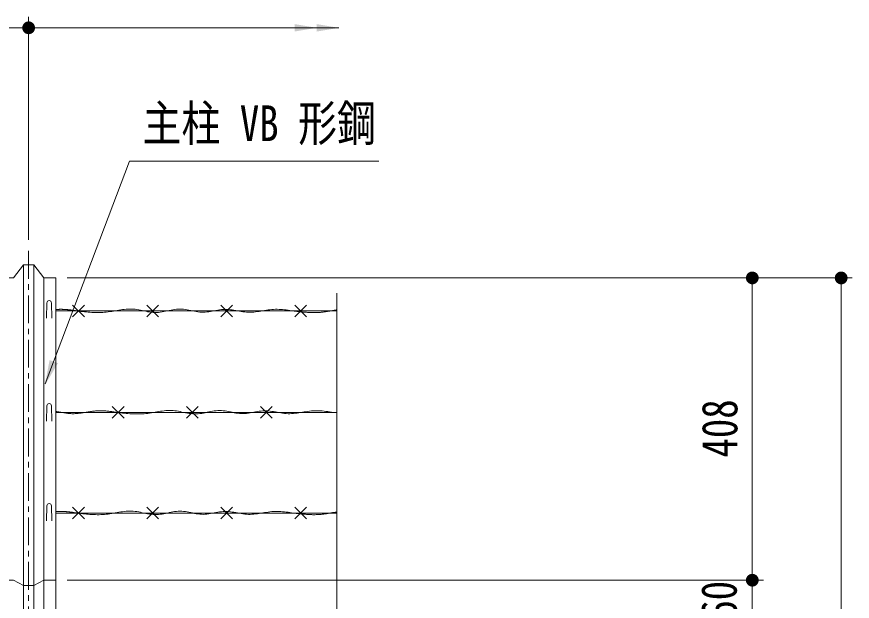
# Model space of a CAD drawing. Units: millimetres, scale not verified. Extents: x -4455 to 4455, y -3150 to 3150.
# Drawn here: x -1509 to -381, y 1573 to 2363 of the extents above; entities that cross this region are included whole.
import ezdxf
from ezdxf.enums import TextEntityAlignment as Align

# ---------------------------------------------------------------- set-up
doc = ezdxf.new("R2010")
doc.units = ezdxf.units.MM
doc.header["$LTSCALE"] = 30
doc.linetypes.add('USER1', pattern=[2, 1.25, -0.25, 0.25, -0.25])
doc.linetypes.add('USER4', pattern=[1.125, 0.75, -0.125, 0.125, -0.125])
for name, color, linetype, lineweight in [('0-0_D-STR-TXT', 3, 'Continuous', 13), ('0-1_D-STR2', 2, 'Continuous', 13), ('0-2_D-STR1', 1, 'Continuous', 18), ('0-3_D-STR-DIM', 4, 'Continuous', 13), ('0-4_D-BMK', 2, 'USER4', 13), ('0-B_SUNPOU', 1, 'Continuous', 18)]:
    doc.layers.add(name, color=color, linetype=linetype, lineweight=lineweight)
doc.styles.add('ＭＳ ゴシック', font='')
doc.styles.get('ＭＳ ゴシック').set_extended_font_data('MS Gothic')

# ---------------------------------------------------------------- blocks, each defined once
blk = doc.blocks.new('M1')
at = {"layer": '0-B_SUNPOU'}
blk.add_line((-7.5, 0), (-57.86, 0), dxfattribs=at)
for points in [[(0, 0), (-7.5, 0), (-7.44, 0.94)], [(0, 0), (-7.44, -0.94), (-7.5, 0)], [(0, 0), (-7.44, 0.94), (-7.26, 1.87)], [(0, 0), (-7.26, -1.87), (-7.44, -0.94)], [(0, 0), (-7.26, 1.87), (-6.97, 2.76)], [(0, 0), (-6.97, -2.76), (-7.26, -1.87)], [(0, 0), (-6.97, 2.76), (-6.57, 3.61)], [(0, 0), (-6.57, -3.61), (-6.97, -2.76)], [(0, 0), (-6.57, 3.61), (-6.07, 4.41)], [(0, 0), (-6.07, -4.41), (-6.57, -3.61)], [(0, 0), (-6.07, 4.41), (-5.47, 5.13)], [(0, 0), (-5.47, -5.13), (-6.07, -4.41)], [(0, 0), (-5.47, 5.13), (-4.78, 5.78)], [(0, 0), (-4.78, -5.78), (-5.47, -5.13)], [(0, 0), (-4.78, 5.78), (-4.02, 6.33)], [(0, 0), (-4.02, -6.33), (-4.78, -5.78)], [(0, 0), (-4.02, 6.33), (-3.19, 6.79)], [(0, 0), (-3.19, -6.79), (-4.02, -6.33)], [(0, 0), (-3.19, 6.79), (-2.32, 7.13)], [(0, 0), (-2.32, -7.13), (-3.19, -6.79)], [(0, 0), (-2.32, 7.13), (-1.41, 7.37)], [(0, 0), (-1.41, -7.37), (-2.32, -7.13)], [(0, 0), (-1.41, 7.37), (-0.47, 7.49)], [(0, 0), (-0.47, -7.49), (-1.41, -7.37)], [(0, 0), (-0.47, 7.49), (0.47, 7.49)], [(0, 0), (0.47, -7.49), (-0.47, -7.49)], [(0, 0), (0.47, 7.49), (1.41, 7.37)], [(0, 0), (1.41, 7.37), (2.32, 7.13)], [(0, 0), (2.32, 7.13), (3.19, 6.79)], [(0, 0), (3.19, 6.79), (4.02, 6.33)], [(0, 0), (4.02, 6.33), (4.78, 5.78)], [(0, 0), (4.78, 5.78), (5.47, 5.13)], [(0, 0), (5.47, 5.13), (6.07, 4.41)], [(0, 0), (6.07, 4.41), (6.57, 3.61)], [(0, 0), (6.57, 3.61), (6.97, 2.76)], [(0, 0), (6.97, 2.76), (7.26, 1.87)], [(0, 0), (7.26, 1.87), (7.44, 0.94)], [(0, 0), (7.44, 0.94), (7.5, 0)], [(0, 0), (1.41, -7.37), (0.47, -7.49)], [(0, 0), (2.32, -7.13), (1.41, -7.37)], [(0, 0), (3.19, -6.79), (2.32, -7.13)], [(0, 0), (4.02, -6.33), (3.19, -6.79)], [(0, 0), (4.78, -5.78), (4.02, -6.33)], [(0, 0), (5.47, -5.13), (4.78, -5.78)], [(0, 0), (6.07, -4.41), (5.47, -5.13)], [(0, 0), (6.57, -3.61), (6.07, -4.41)], [(0, 0), (6.97, -2.76), (6.57, -3.61)], [(0, 0), (7.26, -1.87), (6.97, -2.76)], [(0, 0), (7.44, -0.94), (7.26, -1.87)], [(0, 0), (7.5, 0), (7.44, -0.94)]]:
    blk.add_solid(points, dxfattribs=at)

msp = doc.modelspace()

# ---------------------------------------------------------------- linework, layer by layer
at = {"layer": '0-0_D-STR-TXT', "color": 7, "lineweight": 9}
msp.add_lwpolyline([(-1020.27, 2167.73), (-1357.09, 2167.73), (-1470.72, 1866.99)], dxfattribs=at)
at = {"layer": '0-0_D-STR-TXT', "color": 7}
msp.add_solid([(-1471.53, 1864.84), (-1464.94, 1899.23), (-1453.73, 1895)], dxfattribs=at)
at = {"layer": '0-1_D-STR2', "color": 1}
for p, q in [((-1456.74, 1965.51), (-1077.08, 1965.51)), ((-1433.86, 1973.44), (-1418, 1957.57)), ((-1418, 1973.44), (-1433.86, 1957.57)), ((-1333.86, 1973.44), (-1318, 1957.57)), ((-1318, 1973.44), (-1333.86, 1957.57)), ((-1233.86, 1973.44), (-1218, 1957.57)), ((-1218, 1973.44), (-1233.86, 1957.57)), ((-1133.86, 1973.44), (-1118, 1957.57)), ((-1118, 1973.44), (-1133.86, 1957.57)), ((-1456.74, 1828.56), (-1077.08, 1828.56)), ((-1380.28, 1836.49), (-1364.41, 1820.63)), ((-1364.41, 1836.49), (-1380.28, 1820.63)), ((-1280.28, 1836.49), (-1264.41, 1820.63)), ((-1264.41, 1836.49), (-1280.28, 1820.63)), ((-1180.28, 1836.49), (-1164.41, 1820.63)), ((-1164.41, 1836.49), (-1180.28, 1820.63)), ((-1456.74, 1692.61), (-1077.08, 1692.61)), ((-1433.86, 1700.54), (-1418, 1684.68)), ((-1418, 1700.54), (-1433.86, 1684.68)), ((-1333.86, 1700.54), (-1318, 1684.68)), ((-1318, 1700.54), (-1333.86, 1684.68)), ((-1233.86, 1700.54), (-1218, 1684.68)), ((-1218, 1700.54), (-1233.86, 1684.68)), ((-1133.86, 1700.54), (-1118, 1684.68)), ((-1118, 1700.54), (-1133.86, 1684.68))]:
    msp.add_line(p, q, dxfattribs=at)
for points in [[(-1450.32, 1967.75), (-1450.9, 1967.75), (-1451.49, 1967.74), (-1452.07, 1967.72), (-1452.65, 1967.7), (-1453.24, 1967.68), (-1453.82, 1967.65), (-1454.4, 1967.61), (-1454.99, 1967.57), (-1455.57, 1967.53), (-1456.15, 1967.48), (-1456.74, 1967.43)], [(-1427.55, 1965.51), (-1428.14, 1965.59), (-1428.72, 1965.68), (-1429.3, 1965.77), (-1429.89, 1965.86), (-1430.47, 1965.94), (-1431.05, 1966.03), (-1431.64, 1966.12), (-1432.22, 1966.2), (-1432.81, 1966.28), (-1433.39, 1966.37), (-1433.97, 1966.45), (-1434.56, 1966.53), (-1435.14, 1966.61), (-1435.73, 1966.68), (-1436.31, 1966.76), (-1436.89, 1966.83), (-1437.48, 1966.9), (-1438.06, 1966.97), (-1438.65, 1967.04), (-1439.23, 1967.11), (-1439.81, 1967.17), (-1440.4, 1967.23), (-1440.98, 1967.29), (-1441.56, 1967.34), (-1442.15, 1967.39), (-1442.73, 1967.44), (-1443.32, 1967.49), (-1443.9, 1967.53), (-1444.48, 1967.57), (-1445.07, 1967.61), (-1445.65, 1967.64), (-1446.23, 1967.67), (-1446.82, 1967.69), (-1447.4, 1967.71), (-1447.98, 1967.73), (-1448.57, 1967.74), (-1449.15, 1967.75), (-1449.74, 1967.75), (-1450.32, 1967.75)], [(-1420.2, 1964.67), (-1422.65, 1964.94), (-1425.1, 1965.22), (-1427.55, 1965.51)], [(-1325.28, 1963.58), (-1327.71, 1963.82), (-1330.13, 1964.16), (-1332.55, 1964.57), (-1334.97, 1965.04), (-1337.39, 1965.53), (-1339.81, 1966.04), (-1342.23, 1966.54), (-1344.65, 1967.01), (-1347.07, 1967.42), (-1349.49, 1967.76), (-1351.92, 1968.01), (-1354.34, 1968.14), (-1356.77, 1968.16), (-1359.19, 1968.08), (-1361.62, 1967.92), (-1364.05, 1967.68), (-1366.48, 1967.38), (-1368.91, 1967.03), (-1371.35, 1966.65), (-1373.78, 1966.23), (-1376.22, 1965.81), (-1378.65, 1965.39), (-1381.09, 1964.97), (-1383.53, 1964.59), (-1385.97, 1964.23), (-1388.41, 1963.93), (-1390.85, 1963.69), (-1393.29, 1963.52), (-1395.74, 1963.4), (-1398.18, 1963.35), (-1400.63, 1963.34), (-1403.07, 1963.39), (-1405.52, 1963.47), (-1407.96, 1963.6), (-1410.41, 1963.76), (-1412.86, 1963.95), (-1415.31, 1964.17), (-1417.76, 1964.41), (-1420.2, 1964.67)], [(-1230.65, 1967.59), (-1233.08, 1967.37), (-1235.52, 1967.05), (-1237.95, 1966.67), (-1240.38, 1966.23), (-1242.81, 1965.77), (-1245.24, 1965.31), (-1247.67, 1964.87), (-1250.1, 1964.48), (-1252.53, 1964.15), (-1254.96, 1963.92), (-1257.39, 1963.8), (-1259.81, 1963.82), (-1262.23, 1963.99), (-1264.66, 1964.28), (-1267.08, 1964.67), (-1269.5, 1965.13), (-1271.92, 1965.64), (-1274.33, 1966.16), (-1276.75, 1966.66), (-1279.17, 1967.13), (-1281.59, 1967.53), (-1284.01, 1967.84), (-1286.44, 1968.03), (-1288.86, 1968.06), (-1291.29, 1967.96), (-1293.71, 1967.75), (-1296.14, 1967.43), (-1298.57, 1967.03), (-1301, 1966.58), (-1303.43, 1966.1), (-1305.86, 1965.6), (-1308.29, 1965.11), (-1310.72, 1964.64), (-1313.15, 1964.23), (-1315.58, 1963.88), (-1318.01, 1963.62), (-1320.43, 1963.48), (-1322.86, 1963.46), (-1325.28, 1963.58)], [(-1135.7, 1965.51), (-1138.14, 1965.87), (-1140.58, 1966.23), (-1143.02, 1966.57), (-1145.46, 1966.88), (-1147.9, 1967.16), (-1150.34, 1967.4), (-1152.78, 1967.58), (-1155.22, 1967.7), (-1157.66, 1967.75), (-1160.1, 1967.73), (-1162.54, 1967.61), (-1164.98, 1967.42), (-1167.42, 1967.15), (-1169.85, 1966.84), (-1172.29, 1966.48), (-1174.73, 1966.09), (-1177.16, 1965.7), (-1179.6, 1965.31), (-1182.03, 1964.93), (-1184.47, 1964.58), (-1186.9, 1964.28), (-1189.34, 1964.03), (-1191.77, 1963.85), (-1194.2, 1963.77), (-1196.63, 1963.78), (-1199.06, 1963.9), (-1201.49, 1964.13), (-1203.92, 1964.44), (-1206.35, 1964.81), (-1208.78, 1965.23), (-1211.21, 1965.68), (-1213.64, 1966.12), (-1216.07, 1966.55), (-1218.5, 1966.93), (-1220.93, 1967.26), (-1223.36, 1967.51), (-1225.79, 1967.66), (-1228.22, 1967.69), (-1230.65, 1967.59)], [(-1122.78, 1964.11), (-1123.95, 1964.22), (-1125.13, 1964.33), (-1126.3, 1964.45), (-1127.48, 1964.58), (-1128.65, 1964.7), (-1129.83, 1964.83), (-1131, 1964.96), (-1132.18, 1965.1), (-1133.35, 1965.23), (-1134.53, 1965.37), (-1135.7, 1965.51)], [(-1077.08, 1967.03), (-1078.25, 1966.85), (-1079.42, 1966.66), (-1080.58, 1966.46), (-1081.75, 1966.26), (-1082.92, 1966.06), (-1084.09, 1965.86), (-1085.26, 1965.65), (-1086.43, 1965.45), (-1087.6, 1965.25), (-1088.77, 1965.05), (-1089.94, 1964.86), (-1091.11, 1964.67), (-1092.28, 1964.5), (-1093.45, 1964.33), (-1094.62, 1964.17), (-1095.79, 1964.02), (-1096.96, 1963.89), (-1098.13, 1963.77), (-1099.3, 1963.67), (-1100.48, 1963.58), (-1101.65, 1963.51), (-1102.82, 1963.45), (-1103.99, 1963.4), (-1105.17, 1963.37), (-1106.34, 1963.35), (-1107.51, 1963.34), (-1108.69, 1963.34), (-1109.86, 1963.36), (-1111.03, 1963.38), (-1112.21, 1963.42), (-1113.38, 1963.46), (-1114.55, 1963.52), (-1115.73, 1963.58), (-1116.9, 1963.65), (-1118.08, 1963.73), (-1119.25, 1963.81), (-1120.43, 1963.91), (-1121.6, 1964), (-1122.78, 1964.11)], [(-1427.83, 1827.06), (-1429.2, 1826.96), (-1430.58, 1826.88), (-1431.96, 1826.83), (-1433.34, 1826.81), (-1434.72, 1826.83), (-1436.09, 1826.88), (-1437.47, 1826.96), (-1438.85, 1827.08), (-1440.22, 1827.23), (-1441.6, 1827.41), (-1442.98, 1827.61), (-1444.35, 1827.82), (-1445.73, 1828.06), (-1447.1, 1828.3), (-1448.48, 1828.55), (-1449.86, 1828.8), (-1451.23, 1829.05), (-1452.61, 1829.3), (-1453.99, 1829.54), (-1455.36, 1829.77), (-1456.74, 1829.98)], [(-1373.97, 1828.56), (-1375.35, 1828.77), (-1376.73, 1828.97), (-1378.11, 1829.18), (-1379.5, 1829.38), (-1380.88, 1829.57), (-1382.26, 1829.75), (-1383.64, 1829.93), (-1385.03, 1830.09), (-1386.41, 1830.24), (-1387.79, 1830.38), (-1389.17, 1830.5), (-1390.56, 1830.6), (-1391.94, 1830.69), (-1393.32, 1830.75), (-1394.7, 1830.79), (-1396.08, 1830.81), (-1397.47, 1830.8), (-1398.85, 1830.76), (-1400.23, 1830.7), (-1401.61, 1830.61), (-1402.99, 1830.49), (-1404.37, 1830.36), (-1405.75, 1830.2), (-1407.13, 1830.02), (-1408.51, 1829.83), (-1409.89, 1829.63), (-1411.27, 1829.42), (-1412.66, 1829.2), (-1414.04, 1828.98), (-1415.42, 1828.76), (-1416.79, 1828.53), (-1418.17, 1828.31), (-1419.55, 1828.09), (-1420.93, 1827.89), (-1422.31, 1827.69), (-1423.69, 1827.51), (-1425.07, 1827.34), (-1426.45, 1827.19), (-1427.83, 1827.06)], [(-1366.62, 1827.72), (-1369.07, 1828), (-1371.52, 1828.28), (-1373.97, 1828.56)], [(-1271.7, 1826.64), (-1274.12, 1826.88), (-1276.54, 1827.21), (-1278.96, 1827.63), (-1281.38, 1828.09), (-1283.8, 1828.59), (-1286.22, 1829.09), (-1288.64, 1829.59), (-1291.07, 1830.06), (-1293.49, 1830.47), (-1295.91, 1830.82), (-1298.33, 1831.06), (-1300.76, 1831.19), (-1303.18, 1831.22), (-1305.61, 1831.14), (-1308.04, 1830.97), (-1310.47, 1830.74), (-1312.9, 1830.44), (-1315.33, 1830.09), (-1317.76, 1829.7), (-1320.2, 1829.29), (-1322.63, 1828.86), (-1325.07, 1828.44), (-1327.51, 1828.03), (-1329.94, 1827.64), (-1332.38, 1827.29), (-1334.82, 1826.99), (-1337.27, 1826.75), (-1339.71, 1826.57), (-1342.15, 1826.46), (-1344.6, 1826.4), (-1347.04, 1826.4), (-1349.49, 1826.44), (-1351.93, 1826.53), (-1354.38, 1826.65), (-1356.83, 1826.82), (-1359.27, 1827.01), (-1361.72, 1827.23), (-1364.17, 1827.47), (-1366.62, 1827.72)], [(-1177.07, 1830.65), (-1179.5, 1830.42), (-1181.93, 1830.11), (-1184.36, 1829.72), (-1186.8, 1829.29), (-1189.23, 1828.83), (-1191.66, 1828.36), (-1194.09, 1827.93), (-1196.52, 1827.53), (-1198.95, 1827.21), (-1201.38, 1826.97), (-1203.8, 1826.85), (-1206.23, 1826.87), (-1208.65, 1827.04), (-1211.07, 1827.33), (-1213.49, 1827.73), (-1215.91, 1828.19), (-1218.33, 1828.69), (-1220.75, 1829.21), (-1223.17, 1829.72), (-1225.59, 1830.19), (-1228.01, 1830.59), (-1230.43, 1830.89), (-1232.85, 1831.08), (-1235.28, 1831.12), (-1237.7, 1831.02), (-1240.13, 1830.8), (-1242.56, 1830.48), (-1244.99, 1830.09), (-1247.42, 1829.64), (-1249.85, 1829.15), (-1252.28, 1828.65), (-1254.71, 1828.16), (-1257.14, 1827.7), (-1259.57, 1827.28), (-1261.99, 1826.93), (-1264.42, 1826.68), (-1266.85, 1826.53), (-1269.27, 1826.52), (-1271.7, 1826.64)], [(-1082.12, 1828.56), (-1084.56, 1828.93), (-1087, 1829.28), (-1089.44, 1829.62), (-1091.88, 1829.94), (-1094.32, 1830.22), (-1096.76, 1830.45), (-1099.2, 1830.63), (-1101.64, 1830.76), (-1104.08, 1830.81), (-1106.52, 1830.78), (-1108.96, 1830.67), (-1111.39, 1830.47), (-1113.83, 1830.21), (-1116.27, 1829.89), (-1118.71, 1829.53), (-1121.14, 1829.15), (-1123.58, 1828.75), (-1126.01, 1828.36), (-1128.45, 1827.98), (-1130.88, 1827.63), (-1133.32, 1827.33), (-1135.75, 1827.08), (-1138.18, 1826.91), (-1140.62, 1826.82), (-1143.05, 1826.83), (-1145.48, 1826.95), (-1147.91, 1827.18), (-1150.34, 1827.49), (-1152.77, 1827.87), (-1155.2, 1828.29), (-1157.63, 1828.73), (-1160.06, 1829.17), (-1162.49, 1829.6), (-1164.92, 1829.99), (-1167.34, 1830.32), (-1169.77, 1830.57), (-1172.21, 1830.72), (-1174.64, 1830.75), (-1177.07, 1830.65)], [(-1450.32, 1694.86), (-1450.9, 1694.86), (-1451.49, 1694.85), (-1452.07, 1694.83), (-1452.65, 1694.81), (-1453.24, 1694.78), (-1453.82, 1694.75), (-1454.4, 1694.72), (-1454.99, 1694.68), (-1455.57, 1694.63), (-1456.15, 1694.59), (-1456.74, 1694.53), (-1456.74, 1694.53)], [(-1427.55, 1692.61), (-1428.14, 1692.7), (-1428.72, 1692.79), (-1429.3, 1692.88), (-1429.89, 1692.96), (-1430.47, 1693.05), (-1431.05, 1693.14), (-1431.64, 1693.22), (-1432.22, 1693.31), (-1432.81, 1693.39), (-1433.39, 1693.47), (-1433.97, 1693.56), (-1434.56, 1693.64), (-1435.14, 1693.71), (-1435.73, 1693.79), (-1436.31, 1693.87), (-1436.89, 1693.94), (-1437.48, 1694.01), (-1438.06, 1694.08), (-1438.65, 1694.15), (-1439.23, 1694.21), (-1439.81, 1694.28), (-1440.4, 1694.34), (-1440.98, 1694.39), (-1441.56, 1694.45), (-1442.15, 1694.5), (-1442.73, 1694.55), (-1443.32, 1694.6), (-1443.9, 1694.64), (-1444.48, 1694.68), (-1445.07, 1694.71), (-1445.65, 1694.75), (-1446.23, 1694.78), (-1446.82, 1694.8), (-1447.4, 1694.82), (-1447.99, 1694.84), (-1448.57, 1694.85), (-1449.15, 1694.86), (-1449.74, 1694.86), (-1450.32, 1694.86)], [(-1420.2, 1691.78), (-1422.65, 1692.05), (-1425.1, 1692.33), (-1427.55, 1692.61)], [(-1325.28, 1690.69), (-1327.71, 1690.93), (-1330.13, 1691.27), (-1332.55, 1691.68), (-1334.97, 1692.14), (-1337.39, 1692.64), (-1339.81, 1693.15), (-1342.23, 1693.65), (-1344.65, 1694.11), (-1347.07, 1694.53), (-1349.49, 1694.87), (-1351.92, 1695.12), (-1354.34, 1695.25), (-1356.77, 1695.27), (-1359.19, 1695.19), (-1361.62, 1695.03), (-1364.05, 1694.79), (-1366.48, 1694.49), (-1368.91, 1694.14), (-1371.35, 1693.75), (-1373.78, 1693.34), (-1376.22, 1692.92), (-1378.65, 1692.49), (-1381.09, 1692.08), (-1383.53, 1691.69), (-1385.97, 1691.34), (-1388.41, 1691.04), (-1390.85, 1690.8), (-1393.29, 1690.63), (-1395.74, 1690.51), (-1398.18, 1690.45), (-1400.63, 1690.45), (-1403.07, 1690.49), (-1405.52, 1690.58), (-1407.96, 1690.71), (-1410.41, 1690.87), (-1412.86, 1691.06), (-1415.31, 1691.28), (-1417.76, 1691.52), (-1420.2, 1691.78)], [(-1230.65, 1694.7), (-1233.08, 1694.48), (-1235.52, 1694.16), (-1237.95, 1693.77), (-1240.38, 1693.34), (-1242.81, 1692.88), (-1245.24, 1692.42), (-1247.67, 1691.98), (-1250.1, 1691.59), (-1252.53, 1691.26), (-1254.96, 1691.03), (-1257.39, 1690.91), (-1259.81, 1690.93), (-1262.23, 1691.09), (-1264.66, 1691.39), (-1267.08, 1691.78), (-1269.5, 1692.24), (-1271.92, 1692.74), (-1274.33, 1693.26), (-1276.75, 1693.77), (-1279.17, 1694.24), (-1281.59, 1694.64), (-1284.01, 1694.95), (-1286.44, 1695.13), (-1288.86, 1695.17), (-1291.29, 1695.07), (-1293.71, 1694.85), (-1296.14, 1694.54), (-1298.57, 1694.14), (-1301, 1693.69), (-1303.43, 1693.21), (-1305.86, 1692.71), (-1308.29, 1692.22), (-1310.72, 1691.75), (-1313.15, 1691.33), (-1315.58, 1690.99), (-1318.01, 1690.73), (-1320.43, 1690.58), (-1322.86, 1690.57), (-1325.28, 1690.69)], [(-1135.7, 1692.61), (-1138.14, 1692.98), (-1140.58, 1693.34), (-1143.02, 1693.68), (-1145.46, 1693.99), (-1147.9, 1694.27), (-1150.34, 1694.51), (-1152.78, 1694.69), (-1155.22, 1694.81), (-1157.66, 1694.86), (-1160.1, 1694.83), (-1162.54, 1694.72), (-1164.98, 1694.52), (-1167.42, 1694.26), (-1169.85, 1693.94), (-1172.29, 1693.59), (-1174.73, 1693.2), (-1177.16, 1692.81), (-1179.6, 1692.41), (-1182.03, 1692.04), (-1184.47, 1691.69), (-1186.9, 1691.38), (-1189.34, 1691.14), (-1191.77, 1690.96), (-1194.2, 1690.87), (-1196.63, 1690.88), (-1199.06, 1691.01), (-1201.49, 1691.23), (-1203.92, 1691.55), (-1206.35, 1691.92), (-1208.78, 1692.34), (-1211.21, 1692.78), (-1213.64, 1693.23), (-1216.07, 1693.65), (-1218.5, 1694.04), (-1220.93, 1694.37), (-1223.36, 1694.62), (-1225.79, 1694.77), (-1228.22, 1694.8), (-1230.65, 1694.7)], [(-1122.78, 1691.22), (-1123.95, 1691.33), (-1125.13, 1691.44), (-1126.3, 1691.56), (-1127.48, 1691.68), (-1128.65, 1691.81), (-1129.83, 1691.94), (-1131, 1692.07), (-1132.18, 1692.21), (-1133.35, 1692.34), (-1134.53, 1692.48), (-1135.7, 1692.61)], [(-1077.08, 1694.14), (-1078.25, 1693.96), (-1079.42, 1693.77), (-1080.58, 1693.57), (-1081.75, 1693.37), (-1082.92, 1693.17), (-1084.09, 1692.97), (-1085.26, 1692.76), (-1086.43, 1692.56), (-1087.6, 1692.36), (-1088.77, 1692.16), (-1089.94, 1691.97), (-1091.11, 1691.78), (-1092.28, 1691.6), (-1093.45, 1691.43), (-1094.62, 1691.28), (-1095.79, 1691.13), (-1096.96, 1691), (-1098.13, 1690.88), (-1099.3, 1690.78), (-1100.48, 1690.69), (-1101.65, 1690.61), (-1102.82, 1690.55), (-1103.99, 1690.51), (-1105.17, 1690.48), (-1106.34, 1690.45), (-1107.51, 1690.45), (-1108.69, 1690.45), (-1109.86, 1690.46), (-1111.03, 1690.49), (-1112.21, 1690.52), (-1113.38, 1690.57), (-1114.55, 1690.62), (-1115.73, 1690.69), (-1116.9, 1690.76), (-1118.08, 1690.84), (-1119.25, 1690.92), (-1120.43, 1691.01), (-1121.6, 1691.11), (-1122.78, 1691.22)]]:
    msp.add_lwpolyline(points, dxfattribs=at)
at = {"layer": '0-2_D-STR1'}
for p, q in [((-1500.24, 2027.92), (-1500.25, -558.02)), ((-1486.24, 2027.92), (-1486.25, -558.02)), ((-1472.74, 2010.12), (-1472.75, -558.02)), ((-1472.74, 2010.12), (-1456.74, 2010.12)), ((-1456.74, 2010.12), (-1456.75, -558.02)), ((-1469.26, 1955.94), (-1468.51, 1976.44)), ((-1461.76, 1955.94), (-1462.51, 1976.44)), ((-1469.26, 1816.92), (-1468.51, 1837.42)), ((-1461.76, 1816.92), (-1462.51, 1837.42)), ((-1469.26, 1682), (-1468.51, 1702.5)), ((-1461.76, 1682), (-1462.51, 1702.5)), ((-1486.25, 1594.75), (-1472.75, 1601.98)), ((-1472.75, 1601.98), (-1456.25, 1601.98)), ((-1500.25, 1594.75), (-1486.25, 1594.75))]:
    msp.add_line(p, q, dxfattribs=at)
for points in [[(-1500.24, 2027.92), (-1513.72, 2010.12), (-1529.74, 2010.12)], [(-1500.24, 2027.92), (-1486.24, 2027.92), (-1472.74, 2010.12)], [(-1500.25, 1594.75), (-1513.73, 1601.98), (-1530.23, 1601.98)]]:
    msp.add_lwpolyline(points, dxfattribs=at)
for centre in [(-1465.51, 1976.44), (-1465.51, 1837.42), (-1465.51, 1702.5)]:
    msp.add_arc(centre, 3, 0, 180, dxfattribs=at)
at = {"layer": '0-3_D-STR-DIM', "color": 1, "lineweight": 18}
for p, q in [((-1493.25, 2061.61), (-1493.25, 2362.86)), ((-1441.24, 2010.12), (-501.23, 2010.12)), ((-1441.24, 2010.12), (-381.23, 2010.12)), ((-516.23, 1636.48), (-516.23, 1975.62)), ((-396.23, 1975.62), (-396.23, -223.52)), ((-516.23, 1636.48), (-516.23, 1670.98)), ((-1441.25, 1601.98), (-501.23, 1601.98)), ((-1441.25, 1601.98), (-501.23, 1601.98)), ((-516.23, 1541.98), (-516.23, 1601.98))]:
    msp.add_line(p, q, dxfattribs=at)
at = {"layer": '0-3_D-STR-DIM', "color": 1}
for p, q in [((-1488.82, 2347.86), (-1101.89, 2347.86)), ((-1160.44, 2347.86), (-1105.81, 2347.86)), ((-1093.85, 2347.86), (-1135.69, 2347.86)), ((-1128.9, 2347.86), (-1074.27, 2347.86))]:
    msp.add_line(p, q, dxfattribs=at)
at = {"layer": '0-3_D-STR-DIM'}
msp.add_line((-1077.08, 1989.69), (-1077.08, 574.74), dxfattribs=at)
at = {"layer": '0-3_D-STR-DIM', "color": 1}
for points in [[(-1134.27, 2352.86), (-1134.27, 2342.86), (-1104.27, 2347.86)], [(-1104.27, 2352.86), (-1104.27, 2342.86), (-1074.27, 2347.86)]]:
    msp.add_solid(points, dxfattribs=at)
at = {"layer": '0-4_D-BMK', "linetype": 'USER1'}
msp.add_line((-1493.25, 2046.61), (-1493.25, -580.85), dxfattribs=at)

# ---------------------------------------------------------------- block references
at = {"layer": '0-3_D-STR-DIM', "xscale": 1.15, "yscale": 1.15}
msp.add_blockref('M1', (-1493.25, 2347.86), dxfattribs=at)
for p, rotation in [((-516.23, 2010.12), 90), ((-396.23, 2010.12), 90), ((-516.23, 1601.98), 270), ((-516.23, 1601.98), 270)]:
    msp.add_blockref('M1', p, dxfattribs=dict(at, rotation=rotation))

# ---------------------------------------------------------------- texts
at = {"layer": '0-0_D-STR-TXT', "style": 'ＭＳ ゴシック', "width": 0.8}
msp.add_text('主柱 VB 形鋼', height=48.17, dxfattribs=at).set_placement((-1339.48, 2180.45), align=Align.BOTTOM_LEFT)
at = {"layer": '0-3_D-STR-DIM', "color": 3, "style": 'ＭＳ ゴシック', "width": 0.8}
for s, p in [('408', (-521.98, 1767.55)), ('60', (-522.81, 1548.6))]:
    msp.add_text(s, height=48.17, rotation=90, dxfattribs=at).set_placement(p, align=Align.BOTTOM_LEFT)

doc.saveas('drawing.dxf')
